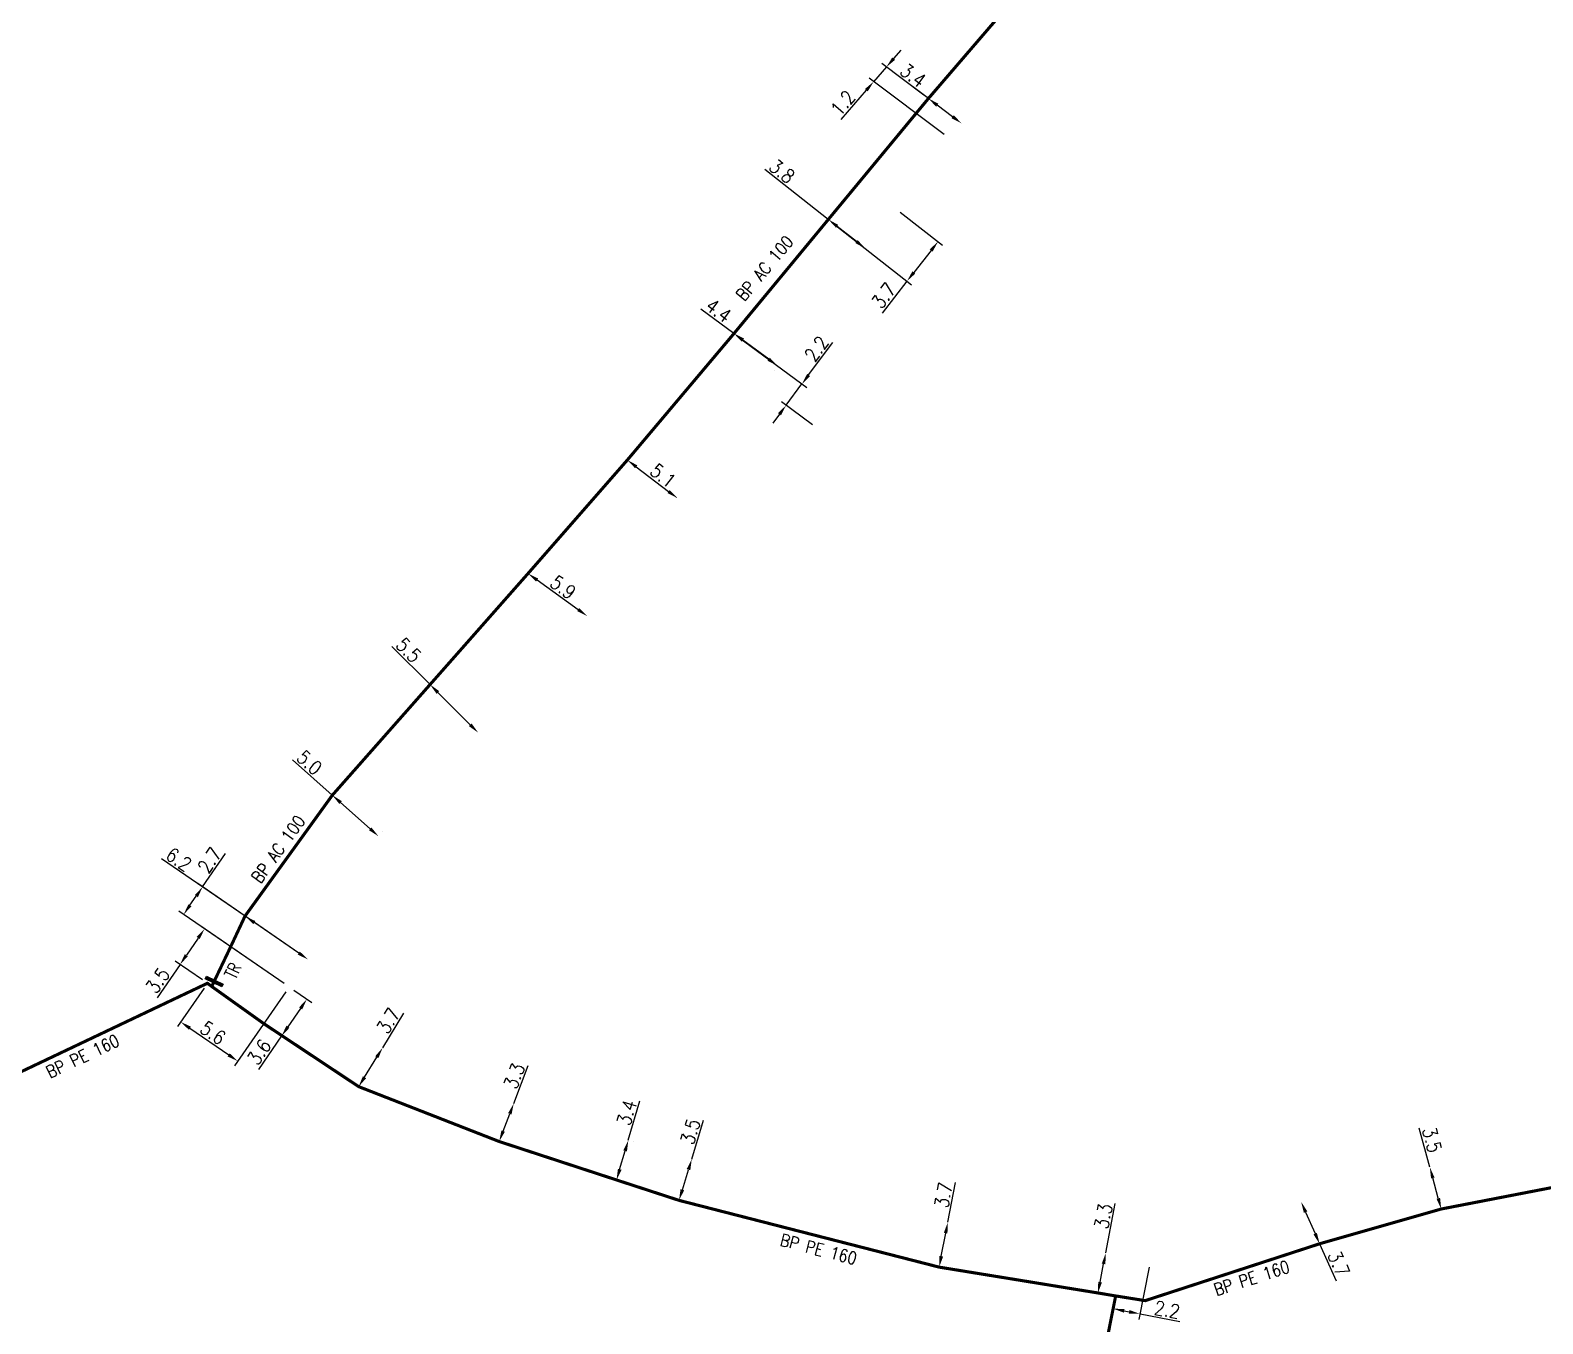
# Model space of a CAD drawing. Header units: millimetres. Extents: x 184998 to 186003, y 126995 to 128002.
# Drawn here: x 185378.5 to 185500.7, y 127559.7 to 127664.3 of the extents above; entities that cross this region are included whole.
import ezdxf
from ezdxf.enums import TextEntityAlignment as Align

# ---------------------------------------------------------------- set-up
doc = ezdxf.new("R2010")
doc.units = ezdxf.units.MM
doc.header["$PDMODE"] = 34
doc.linetypes.add('L_25_AP', pattern=[2000, 1000, 1000])
doc.linetypes.add('L_25_PE', pattern=[2000, 1000, 1000])
doc.layers.get('0').update_dxf_attribs({"linetype": 'CONTINUOUS'})
doc.layers.get('DEFPOINTS').update_dxf_attribs({"linetype": 'CONTINUOUS'})
doc.layers.add('L_150', color=1, linetype='CONTINUOUS')
doc.layers.add('L_340', color=7, linetype='CONTINUOUS')
doc.styles.get("Standard").update_dxf_attribs({"font": 'romans.shx', "width": 0.85})
doc.dimstyles.get("Standard").update_dxf_attribs({"dimtxt": 1.5, "dimasz": 1.2, "dimexe": 0.625, "dimexo": 0.625, "dimgap": 0.25, "dimtad": 1, "dimdec": 1, "dimzin": 0, "dimdsep": 46, "dimtxsty": 'Standard', "dimcen": -0.5, "dimadec": 0, "dimazin": 0, "dimtfac": 1, "dimtdec": 1, "dimtmove": 0, "dimatfit": 3, "dimfxl": 0, "dimtolj": 1, "dimtzin": 0, "dimarcsym": 0})

# ---------------------------------------------------------------- blocks, each defined once
blk = doc.blocks.new('*D493')
at = {"layer": 'DEFPOINTS', "color": 0, "linetype": 'Continuous', "transparency": 16777216}
for p in [(185392.79, 127587.24), (185399.38, 127586.95), (185395.25, 127580.94)]:
    blk.add_point(p, dxfattribs=at)
at = {"layer": 'L_150', "color": 0, "linetype": 'Continuous', "lineweight": -2, "transparency": 16777216}
for p, q in [((185392.52, 127586.85), (185390.37, 127583.73)), ((185399.12, 127586.56), (185394.98, 127580.55)), ((185391.37, 127583.6), (185394.51, 127581.45))]:
    blk.add_line(p, q, dxfattribs=at)
at = {"layer": 'L_150', "color": 0, "linetype": 'Continuous', "transparency": 16777216}
for points in [[(185391.46, 127583.73), (185391.29, 127583.48), (185390.63, 127584.11)], [(185394.59, 127581.57), (185394.42, 127581.32), (185395.25, 127580.94)]]:
    blk.add_solid(points, dxfattribs=at)
at = {"layer": 'L_150', "color": 0, "linetype": 'Continuous', "transparency": 16777216, "insert": (185393.24, 127583.23), "char_height": 1.125, "attachment_point": 5, "rotation": 325.4586}
blk.add_mtext('\\A1;5.6', dxfattribs=at)
blk = doc.blocks.new('*D494')
at = {"layer": 'DEFPOINTS', "color": 0, "linetype": 'Continuous', "transparency": 16777216}
for p in [(185392.56, 127591.64), (185392.79, 127587.24), (185399.38, 127586.95)]:
    blk.add_point(p, dxfattribs=at)
at = {"layer": 'L_150', "color": 0, "linetype": 'Continuous', "lineweight": -2, "transparency": 16777216}
for p, q in [((185399, 127587.21), (185392.18, 127591.91)), ((185392.05, 127590.9), (185391.09, 127589.5)), ((185390.58, 127588.76), (185388.72, 127586.06)), ((185392.4, 127587.51), (185390.19, 127589.03))]:
    blk.add_line(p, q, dxfattribs=at)
at = {"layer": 'L_150', "color": 0, "linetype": 'Continuous', "transparency": 16777216}
for points in [[(185391.93, 127590.99), (185392.17, 127590.82), (185392.56, 127591.64)], [(185390.96, 127589.59), (185391.21, 127589.42), (185390.58, 127588.76)]]:
    blk.add_solid(points, dxfattribs=at)
at = {"layer": 'L_150', "color": 0, "linetype": 'Continuous', "transparency": 16777216, "insert": (185388.77, 127587.46), "char_height": 1.125, "attachment_point": 5, "rotation": 55.4586}
blk.add_mtext('\\A1;3.5', dxfattribs=at)
blk = doc.blocks.new('*D495')
at = {"layer": 'DEFPOINTS', "color": 0, "linetype": 'Continuous', "transparency": 16777216}
for p in [(185399.38, 127586.95), (185400.83, 127585.95), (185397.34, 127583.98)]:
    blk.add_point(p, dxfattribs=at)
at = {"layer": 'L_150', "color": 0, "linetype": 'Continuous', "lineweight": -2, "transparency": 16777216}
for p, q in [((185399.77, 127586.68), (185401.22, 127585.68)), ((185400.32, 127585.21), (185399.3, 127583.72)), ((185397.73, 127583.72), (185399.18, 127582.72)), ((185398.79, 127582.98), (185396.92, 127580.27))]:
    blk.add_line(p, q, dxfattribs=at)
at = {"layer": 'L_150', "color": 0, "linetype": 'Continuous', "transparency": 16777216}
for points in [[(185400.2, 127585.29), (185400.45, 127585.12), (185400.83, 127585.95)], [(185399.18, 127583.81), (185399.43, 127583.64), (185398.79, 127582.98)]]:
    blk.add_solid(points, dxfattribs=at)
at = {"layer": 'L_150', "color": 0, "linetype": 'Continuous', "transparency": 16777216, "insert": (185396.98, 127581.67), "char_height": 1.125, "attachment_point": 5, "rotation": 55.4586}
blk.add_mtext('\\A1;3.6', dxfattribs=at)
blk = doc.blocks.new('*D496')
at = {"layer": 'DEFPOINTS', "color": 0, "linetype": 'Continuous', "transparency": 16777216}
for p in [(185406.96, 127582.03), (185406.96, 127582.03), (185405.02, 127578.88)]:
    blk.add_point(p, dxfattribs=at)
at = {"layer": 'L_150', "color": 0, "linetype": 'Continuous', "lineweight": -2, "transparency": 16777216}
for p, q in [((185406.96, 127582.03), (185408.68, 127584.82)), ((185405.49, 127579.64), (185406.49, 127581.26))]:
    blk.add_line(p, q, dxfattribs=at)
at = {"layer": 'L_150', "color": 0, "linetype": 'Continuous', "transparency": 16777216}
for points in [[(185406.36, 127581.34), (185406.61, 127581.18), (185406.96, 127582.03)], [(185405.36, 127579.72), (185405.62, 127579.56), (185405.02, 127578.88)]]:
    blk.add_solid(points, dxfattribs=at)
at = {"layer": 'L_150', "color": 0, "linetype": 'Continuous', "transparency": 16777216, "insert": (185407.42, 127584.2), "char_height": 1.125, "attachment_point": 5, "rotation": 58.3449}
blk.add_mtext('\\A1;3.7', dxfattribs=at)
blk = doc.blocks.new('*D497')
at = {"layer": 'DEFPOINTS', "color": 0, "linetype": 'Continuous', "transparency": 16777216}
for p in [(185417.56, 127577.52), (185417.56, 127577.52), (185416.38, 127574.44)]:
    blk.add_point(p, dxfattribs=at)
at = {"layer": 'L_150', "color": 0, "linetype": 'Continuous', "lineweight": -2, "transparency": 16777216}
for p, q in [((185417.56, 127577.52), (185418.73, 127580.58)), ((185416.7, 127575.28), (185417.24, 127576.68))]:
    blk.add_line(p, q, dxfattribs=at)
at = {"layer": 'L_150', "color": 0, "linetype": 'Continuous', "transparency": 16777216}
for points in [[(185417.1, 127576.73), (185417.38, 127576.63), (185417.56, 127577.52)], [(185416.56, 127575.33), (185416.84, 127575.23), (185416.38, 127574.44)]]:
    blk.add_solid(points, dxfattribs=at)
at = {"layer": 'L_150', "color": 0, "linetype": 'Continuous', "transparency": 16777216, "insert": (185417.61, 127579.74), "char_height": 1.125, "attachment_point": 5, "rotation": 68.9903}
blk.add_mtext('\\A1;3.3', dxfattribs=at)
blk = doc.blocks.new('*D498')
at = {"layer": 'DEFPOINTS', "color": 0, "linetype": 'Continuous', "transparency": 16777216}
for p in [(185426.82, 127574.54), (185426.82, 127574.54), (185425.87, 127571.33)]:
    blk.add_point(p, dxfattribs=at)
at = {"layer": 'L_150', "color": 0, "linetype": 'Continuous', "lineweight": -2, "transparency": 16777216}
for p, q in [((185426.82, 127574.54), (185427.76, 127577.73)), ((185427.27, 127574.41), (185427.27, 127574.41)), ((185426.12, 127572.19), (185426.56, 127573.68)), ((185426.32, 127571.2), (185426.32, 127571.2))]:
    blk.add_line(p, q, dxfattribs=at)
at = {"layer": 'L_150', "color": 0, "linetype": 'Continuous', "transparency": 16777216}
for points in [[(185426.42, 127573.72), (185426.71, 127573.64), (185426.82, 127574.54)], [(185425.98, 127572.23), (185426.27, 127572.15), (185425.87, 127571.33)]]:
    blk.add_solid(points, dxfattribs=at)
at = {"layer": 'L_150', "color": 0, "linetype": 'Continuous', "transparency": 16777216, "insert": (185426.7, 127576.78), "char_height": 1.125, "attachment_point": 5, "rotation": 73.5429}
blk.add_mtext('\\A1;3.4', dxfattribs=at)
blk = doc.blocks.new('*D499')
at = {"layer": 'DEFPOINTS', "color": 0, "linetype": 'Continuous', "transparency": 16777216}
for p in [(185431.95, 127573.02), (185431.95, 127573.02), (185430.92, 127569.68)]:
    blk.add_point(p, dxfattribs=at)
at = {"layer": 'L_150', "color": 0, "linetype": 'Continuous', "lineweight": -2, "transparency": 16777216}
for p, q in [((185431.95, 127573.02), (185432.91, 127576.16)), ((185431.19, 127570.54), (185431.69, 127572.16))]:
    blk.add_line(p, q, dxfattribs=at)
at = {"layer": 'L_150', "color": 0, "linetype": 'Continuous', "transparency": 16777216}
for points in [[(185431.54, 127572.21), (185431.83, 127572.12), (185431.95, 127573.02)], [(185431.04, 127570.58), (185431.33, 127570.49), (185430.92, 127569.68)]]:
    blk.add_solid(points, dxfattribs=at)
at = {"layer": 'L_150', "color": 0, "linetype": 'Continuous', "transparency": 16777216, "insert": (185431.84, 127575.24), "char_height": 1.125, "attachment_point": 5, "rotation": 72.9772}
blk.add_mtext('\\A1;3.5', dxfattribs=at)
blk = doc.blocks.new('*D500')
at = {"layer": 'DEFPOINTS', "color": 0, "linetype": 'Continuous', "transparency": 16777216}
for p in [(185452.65, 127567.91), (185452.65, 127567.91), (185451.95, 127564.28)]:
    blk.add_point(p, dxfattribs=at)
at = {"layer": 'L_150', "color": 0, "linetype": 'Continuous', "lineweight": -2, "transparency": 16777216}
for p, q in [((185452.65, 127567.91), (185453.27, 127571.13)), ((185452.12, 127565.16), (185452.48, 127567.03))]:
    blk.add_line(p, q, dxfattribs=at)
at = {"layer": 'L_150', "color": 0, "linetype": 'Continuous', "transparency": 16777216}
for points in [[(185452.33, 127567.06), (185452.62, 127567), (185452.65, 127567.91)], [(185451.97, 127565.19), (185452.27, 127565.13), (185451.95, 127564.28)]]:
    blk.add_solid(points, dxfattribs=at)
at = {"layer": 'L_150', "color": 0, "linetype": 'Continuous', "transparency": 16777216, "insert": (185452.3, 127570.11), "char_height": 1.125, "attachment_point": 5, "rotation": 79.1204}
blk.add_mtext('\\A1;3.7', dxfattribs=at)
blk = doc.blocks.new('*D501')
at = {"layer": 'DEFPOINTS', "color": 0, "linetype": 'Continuous', "transparency": 16777216}
for p in [(185465.42, 127565.43), (185465.42, 127565.43), (185464.79, 127562.19)]:
    blk.add_point(p, dxfattribs=at)
at = {"layer": 'L_150', "color": 0, "linetype": 'Continuous', "lineweight": -2, "transparency": 16777216}
for p, q in [((185465.42, 127565.43), (185466.19, 127569.43)), ((185464.96, 127563.07), (185465.25, 127564.54))]:
    blk.add_line(p, q, dxfattribs=at)
at = {"layer": 'L_150', "color": 0, "linetype": 'Continuous', "transparency": 16777216}
for points in [[(185465.1, 127564.57), (185465.39, 127564.51), (185465.42, 127565.43)], [(185464.81, 127563.1), (185465.11, 127563.04), (185464.79, 127562.19)]]:
    blk.add_solid(points, dxfattribs=at)
at = {"layer": 'L_150', "color": 0, "linetype": 'Continuous', "transparency": 16777216, "insert": (185465.23, 127568.4), "char_height": 1.125, "attachment_point": 5, "rotation": 79.0517}
blk.add_mtext('\\A1;3.3', dxfattribs=at)
blk = doc.blocks.new('*D502')
at = {"layer": 'DEFPOINTS', "color": 0, "linetype": 'Continuous', "transparency": 16777216}
for p in [(185469.01, 127564.73), (185466.22, 127561.95), (185468.19, 127560.5)]:
    blk.add_point(p, dxfattribs=at)
at = {"layer": 'L_150', "color": 0, "linetype": 'Continuous', "lineweight": -2, "transparency": 16777216}
for p, q in [((185468.92, 127564.27), (185468.1, 127560.04)), ((185466.13, 127561.49), (185465.93, 127560.46)), ((185466.91, 127560.74), (185467.31, 127560.67)), ((185468.19, 127560.5), (185471.41, 127559.87))]:
    blk.add_line(p, q, dxfattribs=at)
at = {"layer": 'L_150', "color": 0, "linetype": 'Continuous', "transparency": 16777216}
for points in [[(185466.94, 127560.89), (185466.88, 127560.6), (185466.02, 127560.92)], [(185467.33, 127560.81), (185467.28, 127560.52), (185468.19, 127560.5)]]:
    blk.add_solid(points, dxfattribs=at)
at = {"layer": 'L_150', "color": 0, "linetype": 'Continuous', "transparency": 16777216, "insert": (185470.38, 127560.84), "char_height": 1.125, "attachment_point": 5, "rotation": 349.0517}
blk.add_mtext('\\A1;2.2', dxfattribs=at)
blk = doc.blocks.new('*D510')
at = {"layer": 'DEFPOINTS', "color": 0, "linetype": 'Continuous', "transparency": 16777216}
for p in [(185481.22, 127569.55), (185481.22, 127569.55), (185482.71, 127566.17)]:
    blk.add_point(p, dxfattribs=at)
at = {"layer": 'L_150', "color": 0, "linetype": 'Continuous', "lineweight": -2, "transparency": 16777216}
for p, q in [((185481.58, 127568.73), (185482.35, 127566.99)), ((185482.71, 127566.17), (185484.04, 127563.17))]:
    blk.add_line(p, q, dxfattribs=at)
at = {"layer": 'L_150', "color": 0, "linetype": 'Continuous', "transparency": 16777216}
for points in [[(185481.72, 127568.79), (185481.44, 127568.67), (185481.22, 127569.55)], [(185482.49, 127567.05), (185482.21, 127566.93), (185482.71, 127566.17)]]:
    blk.add_solid(points, dxfattribs=at)
at = {"layer": 'L_150', "color": 0, "linetype": 'Continuous', "transparency": 16777216, "insert": (185484.25, 127564.56), "char_height": 1.125, "attachment_point": 5, "rotation": 293.8756}
blk.add_mtext('\\A1;3.7', dxfattribs=at)
blk = doc.blocks.new('*D511')
at = {"layer": 'DEFPOINTS', "color": 0, "linetype": 'Continuous', "transparency": 16777216}
for p in [(185491.62, 127572.36), (185491.62, 127572.36), (185492.54, 127568.98)]:
    blk.add_point(p, dxfattribs=at)
at = {"layer": 'L_150', "color": 0, "linetype": 'Continuous', "lineweight": -2, "transparency": 16777216}
for p, q in [((185491.62, 127572.36), (185490.77, 127575.52)), ((185492.3, 127569.85), (185491.86, 127571.49))]:
    blk.add_line(p, q, dxfattribs=at)
at = {"layer": 'L_150', "color": 0, "linetype": 'Continuous', "transparency": 16777216}
for points in [[(185492, 127571.53), (185491.72, 127571.45), (185491.62, 127572.36)], [(185492.45, 127569.89), (185492.16, 127569.81), (185492.54, 127568.98)]]:
    blk.add_solid(points, dxfattribs=at)
at = {"layer": 'L_150', "color": 0, "linetype": 'Continuous', "transparency": 16777216, "insert": (185491.8, 127574.57), "char_height": 1.125, "attachment_point": 5, "rotation": 285.1604}
blk.add_mtext('\\A1;3.5', dxfattribs=at)
blk = doc.blocks.new('L_340_19')
at = {"linetype": 'Continuous'}
blk.add_hatch(color=0, dxfattribs=at).paths.add_polyline_path([(0.12, 0.75), (-0.12, 0.75), (-0.12, -0.75), (0.12, -0.75)])
at = {"color": 0, "linetype": 'Continuous'}
blk.add_lwpolyline([(-0.12, 0.75), (0.12, 0.75), (0.12, -0.75), (-0.12, -0.75)], close=True, dxfattribs=at)
at = {"color": 0, "linetype": 'Continuous', "width": 0.75}
for tag, height, flags, p in [('TR', 1, 8, (0, 1.98)), ('DEF_LEG', 1.2, 3, (0, -5)), ('DEF_COUP', 1.2, 3, (0, -7.5)), ('DEF_TYPE', 1.2, 3, (0, -10))]:
    blk.add_attdef(tag, text='', height=height, dxfattribs=dict(at, flags=flags)).set_placement(p, align=Align.MIDDLE)
blk = doc.blocks.new('*D692')
at = {"layer": 'DEFPOINTS', "color": 0, "linetype": 'Continuous', "ltscale": 0.5, "transparency": 16777216}
for p in [(185390.87, 127592.81), (185400.91, 127589.17), (185399.38, 127586.95)]:
    blk.add_point(p, dxfattribs=at)
at = {"layer": 'L_150', "color": 0, "linetype": 'Continuous', "lineweight": -2, "ltscale": 0.5, "transparency": 16777216}
for p, q in [((185392.4, 127595.03), (185394.26, 127597.73)), ((185400.53, 127589.44), (185392.02, 127595.3)), ((185391.38, 127593.55), (185391.89, 127594.29)), ((185399, 127587.21), (185390.49, 127593.07))]:
    blk.add_line(p, q, dxfattribs=at)
at = {"layer": 'L_150', "color": 0, "linetype": 'Continuous', "ltscale": 0.5, "transparency": 16777216}
for points in [[(185391.77, 127594.37), (185392.02, 127594.2), (185392.4, 127595.03)], [(185391.26, 127593.63), (185391.51, 127593.46), (185390.87, 127592.81)]]:
    blk.add_solid(points, dxfattribs=at)
at = {"layer": 'L_150', "color": 0, "linetype": 'Continuous', "ltscale": 0.5, "transparency": 16777216, "insert": (185392.97, 127597.18), "char_height": 1.125, "attachment_point": 5, "rotation": 55.4586}
blk.add_mtext('\\A1;2.7', dxfattribs=at)
blk = doc.blocks.new('*D693')
at = {"layer": 'DEFPOINTS', "color": 0, "linetype": 'Continuous', "ltscale": 0.5, "transparency": 16777216}
for p in [(185395.85, 127592.66), (185400.91, 127589.17), (185400.91, 127589.17)]:
    blk.add_point(p, dxfattribs=at)
at = {"layer": 'L_150', "color": 0, "linetype": 'Continuous', "lineweight": -2, "ltscale": 0.5, "transparency": 16777216}
for p, q in [((185395.85, 127592.66), (185389.09, 127597.31)), ((185400.17, 127589.68), (185396.59, 127592.15))]:
    blk.add_line(p, q, dxfattribs=at)
at = {"layer": 'L_150', "color": 0, "linetype": 'Continuous', "ltscale": 0.5, "transparency": 16777216}
for points in [[(185396.67, 127592.27), (185396.5, 127592.02), (185395.85, 127592.66)], [(185400.26, 127589.81), (185400.09, 127589.56), (185400.91, 127589.17)]]:
    blk.add_solid(points, dxfattribs=at)
at = {"layer": 'L_150', "color": 0, "linetype": 'Continuous', "ltscale": 0.5, "transparency": 16777216, "insert": (185390.48, 127597.26), "char_height": 1.125, "attachment_point": 5, "rotation": 325.4586}
blk.add_mtext('\\A1;6.2', dxfattribs=at)
blk = doc.blocks.new('*D819')
at = {"layer": 'DEFPOINTS', "color": 0, "linetype": 'Continuous', "ltscale": 0.5, "transparency": 16777216}
for p in [(185402.89, 127602.45), (185406.62, 127599.13), (185406.62, 127599.13)]:
    blk.add_point(p, dxfattribs=at)
at = {"layer": 'L_150', "color": 0, "linetype": 'Continuous', "lineweight": -2, "ltscale": 0.5, "transparency": 16777216}
for p, q in [((185402.89, 127602.45), (185399.66, 127605.32)), ((185403.2, 127602.8), (185403.2, 127602.8)), ((185405.95, 127599.73), (185403.56, 127601.85)), ((185406.94, 127599.48), (185406.94, 127599.48))]:
    blk.add_line(p, q, dxfattribs=at)
at = {"layer": 'L_150', "color": 0, "linetype": 'Continuous', "ltscale": 0.5, "transparency": 16777216}
for points in [[(185403.66, 127601.97), (185403.46, 127601.74), (185402.89, 127602.45)], [(185406.05, 127599.84), (185405.85, 127599.62), (185406.62, 127599.13)]]:
    blk.add_solid(points, dxfattribs=at)
at = {"layer": 'L_150', "color": 0, "linetype": 'Continuous', "ltscale": 0.5, "transparency": 16777216, "insert": (185401.04, 127605.09), "char_height": 1.125, "attachment_point": 5, "rotation": 318.3885}
blk.add_mtext('\\A1;5.0', dxfattribs=at)
blk = doc.blocks.new('*D820')
at = {"layer": 'DEFPOINTS', "color": 0, "linetype": 'Continuous', "ltscale": 0.5, "transparency": 16777216}
for p in [(185410.79, 127611.4), (185414.68, 127607.51), (185414.68, 127607.51)]:
    blk.add_point(p, dxfattribs=at)
at = {"layer": 'L_150', "color": 0, "linetype": 'Continuous', "lineweight": -2, "ltscale": 0.5, "transparency": 16777216}
for p, q in [((185410.79, 127611.4), (185407.69, 127614.49)), ((185414.04, 127608.15), (185411.42, 127610.76))]:
    blk.add_line(p, q, dxfattribs=at)
at = {"layer": 'L_150', "color": 0, "linetype": 'Continuous', "ltscale": 0.5, "transparency": 16777216}
for points in [[(185411.53, 127610.87), (185411.32, 127610.65), (185410.79, 127611.4)], [(185414.15, 127608.25), (185413.93, 127608.04), (185414.68, 127607.51)]]:
    blk.add_solid(points, dxfattribs=at)
at = {"layer": 'L_150', "color": 0, "linetype": 'Continuous', "ltscale": 0.5, "transparency": 16777216, "insert": (185409.06, 127614.18), "char_height": 1.125, "attachment_point": 5, "rotation": 315.035}
blk.add_mtext('\\A1;5.5', dxfattribs=at)
blk = doc.blocks.new('*D821')
at = {"layer": 'DEFPOINTS', "color": 0, "linetype": 'Continuous', "ltscale": 0.5, "transparency": 16777216}
for p in [(185418.71, 127620.38), (185423.5, 127616.93), (185423.5, 127616.93)]:
    blk.add_point(p, dxfattribs=at)
at = {"layer": 'L_150', "color": 0, "linetype": 'Continuous', "lineweight": -2, "ltscale": 0.5, "transparency": 16777216}
blk.add_line((185419.44, 127619.86), (185422.77, 127617.46), dxfattribs=at)
at = {"layer": 'L_150', "color": 0, "linetype": 'Continuous', "ltscale": 0.5, "transparency": 16777216}
for points in [[(185419.53, 127619.98), (185419.36, 127619.73), (185418.71, 127620.38)], [(185422.86, 127617.58), (185422.68, 127617.34), (185423.5, 127616.93)]]:
    blk.add_solid(points, dxfattribs=at)
at = {"layer": 'L_150', "color": 0, "linetype": 'Continuous', "ltscale": 0.5, "transparency": 16777216, "insert": (185421.55, 127619.27), "char_height": 1.125, "attachment_point": 5, "rotation": 324.2243}
blk.add_mtext('\\A1;5.9', dxfattribs=at)
blk = doc.blocks.new('*D822')
at = {"layer": 'DEFPOINTS', "color": 0, "linetype": 'Continuous', "ltscale": 0.5, "transparency": 16777216}
for p in [(185426.74, 127629.56), (185430.8, 127626.47), (185430.8, 127626.47)]:
    blk.add_point(p, dxfattribs=at)
at = {"layer": 'L_150', "color": 0, "linetype": 'Continuous', "lineweight": -2, "ltscale": 0.5, "transparency": 16777216}
blk.add_line((185427.46, 127629.02), (185430.08, 127627.01), dxfattribs=at)
at = {"layer": 'L_150', "color": 0, "linetype": 'Continuous', "ltscale": 0.5, "transparency": 16777216}
for points in [[(185427.55, 127629.13), (185427.37, 127628.9), (185426.74, 127629.56)], [(185430.17, 127627.13), (185429.99, 127626.89), (185430.8, 127626.47)]]:
    blk.add_solid(points, dxfattribs=at)
at = {"layer": 'L_150', "color": 0, "linetype": 'Continuous', "ltscale": 0.5, "transparency": 16777216, "insert": (185429.63, 127628.3), "char_height": 1.125, "attachment_point": 5, "rotation": 322.6252}
blk.add_mtext('\\A1;5.1', dxfattribs=at)
blk = doc.blocks.new('*D823')
at = {"layer": 'DEFPOINTS', "color": 0, "linetype": 'Continuous', "ltscale": 0.5, "transparency": 16777216}
for p in [(185435.36, 127639.79), (185439.58, 127633.99), (185442.08, 127632.13)]:
    blk.add_point(p, dxfattribs=at)
at = {"layer": 'L_150', "color": 0, "linetype": 'Continuous', "lineweight": -2, "ltscale": 0.5, "transparency": 16777216}
for p, q in [((185435.74, 127639.51), (185441.24, 127635.43)), ((185441.4, 127636.44), (185443.35, 127639.07)), ((185439.58, 127633.99), (185440.86, 127635.71)), ((185441.7, 127632.41), (185439.2, 127634.27)), ((185439.04, 127633.26), (185438.51, 127632.54))]:
    blk.add_line(p, q, dxfattribs=at)
at = {"layer": 'L_150', "color": 0, "linetype": 'Continuous', "ltscale": 0.5, "transparency": 16777216}
for points in [[(185441.28, 127636.53), (185441.52, 127636.35), (185440.86, 127635.71)], [(185438.92, 127633.35), (185439.16, 127633.17), (185439.58, 127633.99)]]:
    blk.add_solid(points, dxfattribs=at)
at = {"layer": 'L_150', "color": 0, "linetype": 'Continuous', "ltscale": 0.5, "transparency": 16777216, "insert": (185442.04, 127638.56), "char_height": 1.125, "attachment_point": 5, "rotation": 53.4297}
blk.add_mtext('\\A1;2.2', dxfattribs=at)
blk = doc.blocks.new('*D824')
at = {"layer": 'DEFPOINTS', "color": 0, "linetype": 'Continuous', "ltscale": 0.5, "transparency": 16777216}
for p in [(185435.36, 127639.79), (185438.9, 127637.17), (185438.9, 127637.17)]:
    blk.add_point(p, dxfattribs=at)
at = {"layer": 'L_150', "color": 0, "linetype": 'Continuous', "lineweight": -2, "ltscale": 0.5, "transparency": 16777216}
for p, q in [((185435.36, 127639.79), (185432.69, 127641.77)), ((185435.08, 127639.42), (185435.08, 127639.42)), ((185438.17, 127637.71), (185436.09, 127639.26)), ((185438.62, 127636.79), (185438.62, 127636.79))]:
    blk.add_line(p, q, dxfattribs=at)
at = {"layer": 'L_150', "color": 0, "linetype": 'Continuous', "ltscale": 0.5, "transparency": 16777216}
for points in [[(185436.18, 127639.38), (185436, 127639.13), (185435.36, 127639.79)], [(185438.26, 127637.83), (185438.08, 127637.59), (185438.9, 127637.17)]]:
    blk.add_solid(points, dxfattribs=at)
at = {"layer": 'L_150', "color": 0, "linetype": 'Continuous', "ltscale": 0.5, "transparency": 16777216, "insert": (185434.11, 127641.65), "char_height": 1.125, "attachment_point": 5, "rotation": 323.4297}
blk.add_mtext('\\A1;4.4', dxfattribs=at)
blk = doc.blocks.new('*D825')
at = {"layer": 'DEFPOINTS', "color": 0, "linetype": 'Continuous', "ltscale": 0.5, "transparency": 16777216}
for p in [(185442.99, 127649.02), (185445.98, 127646.67), (185445.98, 127646.67)]:
    blk.add_point(p, dxfattribs=at)
at = {"layer": 'L_150', "color": 0, "linetype": 'Continuous', "lineweight": -2, "ltscale": 0.5, "transparency": 16777216}
for p, q in [((185442.99, 127649.02), (185437.85, 127653.05)), ((185445.27, 127647.23), (185443.7, 127648.46))]:
    blk.add_line(p, q, dxfattribs=at)
at = {"layer": 'L_150', "color": 0, "linetype": 'Continuous', "ltscale": 0.5, "transparency": 16777216}
for points in [[(185443.79, 127648.58), (185443.61, 127648.35), (185442.99, 127649.02)], [(185445.36, 127647.35), (185445.18, 127647.11), (185445.98, 127646.67)]]:
    blk.add_solid(points, dxfattribs=at)
at = {"layer": 'L_150', "color": 0, "linetype": 'Continuous', "ltscale": 0.5, "transparency": 16777216, "insert": (185439.25, 127652.91), "char_height": 1.125, "attachment_point": 5, "rotation": 321.8636}
blk.add_mtext('\\A1;3.8', dxfattribs=at)
blk = doc.blocks.new('*D826')
at = {"layer": 'DEFPOINTS', "color": 0, "linetype": 'Continuous', "ltscale": 0.5, "transparency": 16777216}
for p in [(185446.65, 127660.16), (185451.08, 127658.8), (185452.72, 127655.59)]:
    blk.add_point(p, dxfattribs=at)
at = {"layer": 'L_150', "color": 0, "linetype": 'Continuous', "lineweight": -2, "ltscale": 0.5, "transparency": 16777216}
for p, q in [((185448.28, 127662.03), (185448.87, 127662.71)), ((185447.69, 127661.35), (185446.65, 127660.16)), ((185450.7, 127659.08), (185447.31, 127661.63)), ((185446.06, 127659.48), (185444.01, 127657.1)), ((185452.35, 127655.88), (185446.28, 127660.44))]:
    blk.add_line(p, q, dxfattribs=at)
at = {"layer": 'L_150', "color": 0, "linetype": 'Continuous', "ltscale": 0.5, "transparency": 16777216}
for points in [[(185448.16, 127662.13), (185448.39, 127661.93), (185447.69, 127661.35)], [(185445.95, 127659.57), (185446.18, 127659.38), (185446.65, 127660.16)]]:
    blk.add_solid(points, dxfattribs=at)
at = {"layer": 'L_150', "color": 0, "linetype": 'Continuous', "ltscale": 0.5, "transparency": 16777216, "insert": (185444.17, 127658.44), "char_height": 1.125, "attachment_point": 5, "rotation": 49.1066}
blk.add_mtext('\\A1;1.2', dxfattribs=at)
blk = doc.blocks.new('*D827')
at = {"layer": 'DEFPOINTS', "color": 0, "linetype": 'Continuous', "ltscale": 0.5, "transparency": 16777216}
for p in [(185451.08, 127658.8), (185453.76, 127656.79), (185453.76, 127656.79)]:
    blk.add_point(p, dxfattribs=at)
at = {"layer": 'L_150', "color": 0, "linetype": 'Continuous', "lineweight": -2, "ltscale": 0.5, "transparency": 16777216}
for p, q in [((185451.08, 127658.8), (185448.42, 127660.8)), ((185453.04, 127657.33), (185451.8, 127658.26))]:
    blk.add_line(p, q, dxfattribs=at)
at = {"layer": 'L_150', "color": 0, "linetype": 'Continuous', "ltscale": 0.5, "transparency": 16777216}
for points in [[(185451.89, 127658.38), (185451.71, 127658.14), (185451.08, 127658.8)], [(185453.13, 127657.45), (185452.95, 127657.21), (185453.76, 127656.79)]]:
    blk.add_solid(points, dxfattribs=at)
at = {"layer": 'L_150', "color": 0, "linetype": 'Continuous', "ltscale": 0.5, "transparency": 16777216, "insert": (185449.84, 127660.67), "char_height": 1.125, "attachment_point": 5, "rotation": 323.0727}
blk.add_mtext('\\A1;3.4', dxfattribs=at)
blk = doc.blocks.new('*D1286')
at = {"layer": 'DEFPOINTS', "color": 0, "linetype": 'Continuous', "ltscale": 0.5, "transparency": 16777216}
for p in [(185448.44, 127649.91), (185442.99, 127649.02), (185451.86, 127647.22)]:
    blk.add_point(p, dxfattribs=at)
at = {"layer": 'L_150', "color": 0, "linetype": 'Continuous', "lineweight": -2, "ltscale": 0.5, "transparency": 16777216}
for p, q in [((185443.36, 127648.73), (185449.72, 127643.74)), ((185448.81, 127649.62), (185452.23, 127646.93)), ((185451.31, 127646.52), (185449.91, 127644.73)), ((185449.35, 127644.03), (185447.33, 127641.45))]:
    blk.add_line(p, q, dxfattribs=at)
at = {"layer": 'L_150', "color": 0, "linetype": 'Continuous', "ltscale": 0.5, "transparency": 16777216}
for points in [[(185451.19, 127646.61), (185451.42, 127646.42), (185451.86, 127647.22)], [(185449.79, 127644.83), (185450.02, 127644.64), (185449.35, 127644.03)]]:
    blk.add_solid(points, dxfattribs=at)
at = {"layer": 'L_150', "color": 0, "linetype": 'Continuous', "ltscale": 0.5, "transparency": 16777216, "insert": (185447.47, 127642.85), "char_height": 1.125, "attachment_point": 5, "rotation": 51.8636}
blk.add_mtext('\\A1;3.7', dxfattribs=at)

msp = doc.modelspace()

# ---------------------------------------------------------------- linework, layer by layer
at = {"layer": 'L_150', "linetype": 'L_25_AP', "const_width": 0.25}
msp.add_lwpolyline([(185393.33, 127587.38), (185394.67, 127590.19), (185395.83, 127592.67), (185402.89, 127602.45), (185410.79, 127611.4), (185418.71, 127620.38), (185426.74, 127629.56), (185435.36, 127639.79), (185442.99, 127649.02), (185451.08, 127658.8), (185458.97, 127667.98), (185475.2, 127685.96), (185483.21, 127695.2), (185499.45, 127713.58), (185507.46, 127722.75)], dxfattribs=at)
at = {"layer": 'L_150', "linetype": 'L_25_PE', "ltscale": 0.5, "const_width": 0.25}
msp.add_lwpolyline([(185501.57, 127570.73), (185492.54, 127568.98), (185482.71, 127566.17), (185468.61, 127561.57), (185466.22, 127561.95), (185464.79, 127562.19), (185451.95, 127564.28), (185430.92, 127569.68), (185425.87, 127571.33), (185416.38, 127574.44), (185405.02, 127578.88), (185397.34, 127583.98), (185393.14, 127586.98), (185392.79, 127587.24), (185371.13, 127576.95), (185367.06, 127579.13), (185255.35, 127658.58), (185251.94, 127661)], dxfattribs=at)
at = {"layer": 'L_150', "linetype": 'L_25_PE', "const_width": 0.25}
msp.add_lwpolyline([(185393.14, 127586.98), (185393.33, 127587.38)], dxfattribs=at)
at = {"layer": 'L_150', "linetype": 'L_25_PE', "ltscale": 0.5}
msp.add_lwpolyline([(185466.22, 127561.95, 0.25, 0.25, 0), (185463.96, 127550.56, 0.25, 0.25, 0), (185467.26, 127547.37, 0.25, 0.25, 0), (185470.15, 127544.58, 0.25, 0.25, 0), (185469.42, 127542.63, 0.25, 0.25, 0), (185466.29, 127533.73, 0.25, 0.25, 0), (185463.38, 127526.25, 0.25, 0.25, 0), (185461.72, 127522.44, 0.25, 0.25, 0), (185459.67, 127517.74, 0.25, 0.25, 0), (185456.35, 127509.51, 0.25, 0.25, 0), (185452.84, 127500.61, 0.25, 0.25, 0), (185452.62, 127500.06, 0.25, 0.25, 0), (185452.62, 127500.06, 0.25, 0.25, 0), (185451.34, 127496.43, 0.25, 0.25, 0)], format="xyseb", dxfattribs=at)

# ---------------------------------------------------------------- block references
at = {"layer": 'L_340'}
ref = msp.add_blockref('L_340_19', (185393.33, 127587.38), dxfattribs=dict(at, rotation=64.5891666091159))
ref.add_attrib('TR', 'TR', dxfattribs={"layer": '0', "color": 0, "linetype": 'Continuous', "height": 1, "rotation": 64.5892, "width": 0.75, "flags": 8}).set_placement((185394.85, 127588.26), align=Align.MIDDLE)

# ---------------------------------------------------------------- texts
at = {"layer": 'L_150', "linetype": 'Continuous', "width": 0.85}
for s, rotation, p in [('BP AC 100', 50.1193, (185437.85, 127645.08)), ('BP AC 100', 54.1828, (185398.52, 127598.09)), ('BP PE 160', 25.424, (185382.71, 127581.34)), ('BP PE 160', 345.5966, (185442.2, 127565.73)), ('BP PE 160', 18.0705, (185477.22, 127563.39))]:
    msp.add_text(s, height=1, rotation=rotation, dxfattribs=at).set_placement(p, align=Align.MIDDLE)

# ---------------------------------------------------------------- dimensions: what is measured, and where the dimension line sits
at = {"layer": 'L_150', "linetype": 'Continuous', "ltscale": 0.5}
for base, p1, p2, angle, text, picture, middle in [((185446.65, 127660.16), (185451.08, 127658.8), (185452.72, 127655.59), 49.1066, '1.2', '*D826', (185444.74, 127657.95)), ((185451.86, 127647.22), (185442.99, 127649.02), (185448.44, 127649.91), 231.8636, '3.7', '*D1286', (185448.06, 127642.38))]:
    dim = msp.add_linear_dim(base=base, p1=p1, p2=p2, angle=angle, text=text, dimstyle='Standard', override={"dimscale": 0.75}, dxfattribs=at)
    dim.commit()
    dim.dimension.update_dxf_attribs({"geometry": picture, "text_midpoint": middle, "dimtype": 160})
for base, p1, p2, angle, picture, middle in [((185453.76, 127656.79), (185451.08, 127658.8), (185453.76, 127656.79), 143.0727, '*D827', (185449.39, 127660.07)), ((185445.98, 127646.67), (185442.99, 127649.02), (185445.98, 127646.67), 141.8636, '*D825', (185438.79, 127652.32)), ((185438.9, 127637.17), (185435.36, 127639.79), (185438.9, 127637.17), 143.4297, '*D824', (185433.67, 127641.05)), ((185439.5797, 127633.9861), (185435.3629, 127639.7915), (185442.079, 127632.132), 53.4297, '*D823', (185442.6417, 127638.1136)), ((185430.8, 127626.47), (185426.74, 127629.56), (185430.8, 127626.47), 142.6252, '*D822', (185429.18, 127627.7)), ((185423.5, 127616.93), (185418.71, 127620.38), (185423.5, 127616.93), 144.2243, '*D821', (185421.11, 127618.66)), ((185414.68, 127607.51), (185410.79, 127611.4), (185414.68, 127607.51), 135.035, '*D820', (185408.53, 127613.65)), ((185406.62, 127599.13), (185402.89, 127602.45), (185406.62, 127599.13), 138.3885, '*D819', (185400.55, 127604.53)), ((185400.914, 127589.1713), (185395.8481, 127592.6584), (185400.914, 127589.1713), 145.4586, '*D693', (185390.0551, 127596.646)), ((185390.87, 127592.81), (185400.91, 127589.17), (185399.38, 127586.95), 55.4586, '*D692', (185393.59, 127596.75))]:
    dim = msp.add_linear_dim(base=base, p1=p1, p2=p2, angle=angle, dimstyle='Standard', override={"dimscale": 0.75}, dxfattribs=at)
    dim.commit()
    dim.dimension.update_dxf_attribs({"geometry": picture, "text_midpoint": middle, "dimtype": 160})
at = {"layer": 'L_150', "linetype": 'Continuous'}
for base, p1, p2, angle, picture, middle in [((185392.56, 127591.64), (185392.79, 127587.24), (185399.38, 127586.95), 235.4586, '*D494', (185389.39, 127587.04)), ((185395.25, 127580.94), (185392.79, 127587.24), (185399.38, 127586.95), 145.4586, '*D493', (185392.81, 127582.61)), ((185400.83, 127585.95), (185397.34, 127583.98), (185399.38, 127586.95), 235.4586, '*D495', (185397.6, 127581.25)), ((185406.96, 127582.03), (185405.02, 127578.88), (185406.96, 127582.03), 238.3449, '*D496', (185408.06, 127583.8)), ((185417.56, 127577.52), (185416.38, 127574.44), (185417.56, 127577.52), 248.9903, '*D497', (185418.31, 127579.47)), ((185426.817, 127574.5407), (185425.868, 127571.3279), (185426.817, 127574.5407), 253.5429, '*D498', (185427.4153, 127576.5662)), ((185431.95, 127573.02), (185430.92, 127569.68), (185431.95, 127573.02), 252.9772, '*D499', (185432.56, 127575.02)), ((185491.62, 127572.36), (185492.54, 127568.98), (185491.62, 127572.36), 285.1604, '*D511', (185491.08, 127574.37)), ((185452.65, 127567.91), (185451.95, 127564.28), (185452.65, 127567.91), 259.1204, '*D500', (185453.04, 127569.96)), ((185465.42, 127565.43), (185464.79, 127562.19), (185465.42, 127565.43), 259.0517, '*D501', (185465.96, 127568.26)), ((185481.22, 127569.55), (185482.71, 127566.17), (185481.22, 127569.55), 293.8756, '*D510', (185483.56, 127564.26)), ((185468.19, 127560.5), (185466.22, 127561.95), (185469.01, 127564.73), 169.0517, '*D502', (185470.24, 127560.1))]:
    dim = msp.add_linear_dim(base=base, p1=p1, p2=p2, angle=angle, dimstyle='Standard', override={"dimscale": 0.75}, dxfattribs=at)
    dim.commit()
    dim.dimension.update_dxf_attribs({"geometry": picture, "text_midpoint": middle, "dimtype": 160})

doc.saveas('drawing.dxf')
